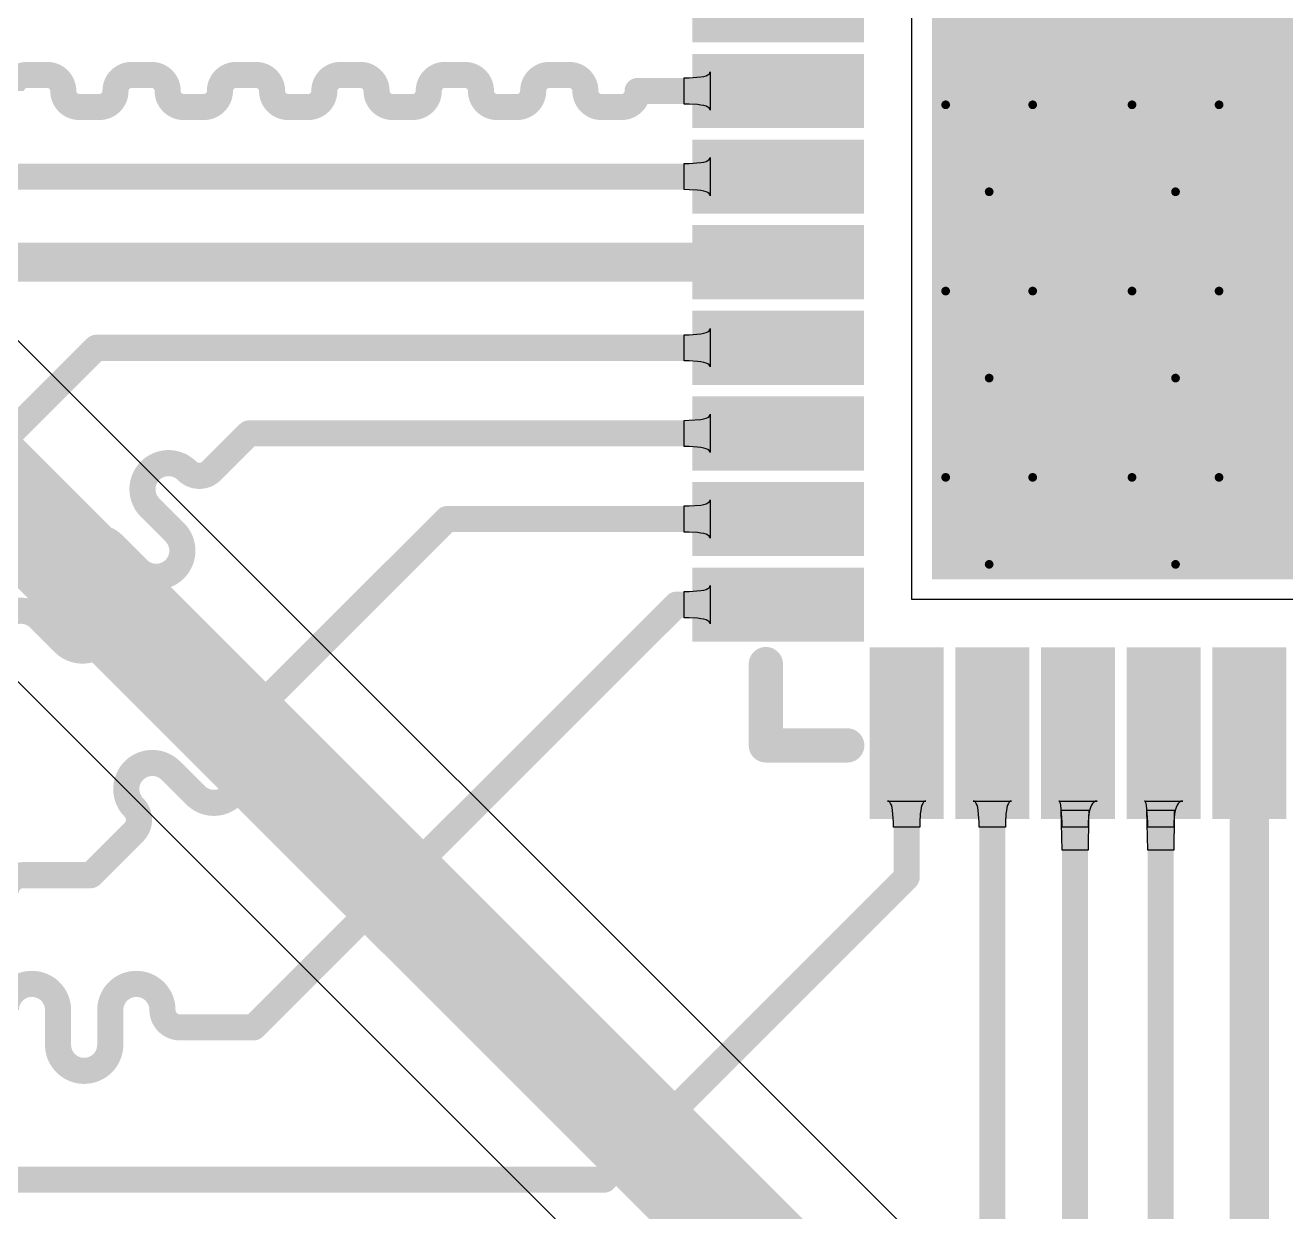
# Model space of a CAD drawing. Extents: x 75 to 173, y 40 to 188.
# Drawn here: x 113.19 to 120.55, y 137.38 to 144.31 of the extents above; entities that cross this region are included whole.
import ezdxf

# ---------------------------------------------------------------- set-up
doc = ezdxf.new("R2010")
doc.units = 0
doc.header["$MEASUREMENT"] = 0
doc.layers.get('0').update_dxf_attribs({"linetype": 'CONTINUOUS'})
for name, color, linetype in [('BottomLayer', 5, 'CONTINUOUS'), ('DRILLDRAWING', 1, 'CONTINUOUS'), ('MULTILAYER', 9, 'CONTINUOUS'), ('TopLayer', 1, 'CONTINUOUS'), ('TOPOVERLAY', 2, 'CONTINUOUS'), ('TOPPASTE', 8, 'CONTINUOUS'), ('TOPSOLDER', 216, 'CONTINUOUS'), ('ViaHoleLayer', 16, 'CONTINUOUS')]:
    doc.layers.add(name, color=color, linetype=linetype)

# ---------------------------------------------------------------- blocks, each defined once
blk = doc.blocks.new('QFN_64PIN_7')
at = {"layer": 'TOPOVERLAY', "const_width": 0.2}
for points in [[(4.572, -4.572), (4.572, -4.097002)], [(4.572, -4.572), (4.097002, -4.572)]]:
    blk.add_lwpolyline(points, dxfattribs=at)
at = {"layer": 'TOPOVERLAY', "const_width": 0.1}
for points in [[(4.522, -4.097002, 1), (4.622, -4.097002, 1)], [(4.047002, -4.572, 1), (4.147002, -4.572, 1)], [(4.522, -4.572, 1), (4.622, -4.572, 1)], [(4.522, -4.572, 1), (4.622, -4.572, 1)]]:
    blk.add_lwpolyline(points, format="xyb", close=True, dxfattribs=at)
at = {"layer": 'TOPPASTE'}
for points in [[(-3.500001, -3.500001), (3.500001, -3.500001), (-3.500001, 3.500001), (3.500001, 3.500001)], [(4.100002, -1.634998), (4.100002, -1.864995), (4.9, -1.634998), (4.9, -1.864995)], [(4.100002, -2.134997), (4.100002, -2.364994), (4.9, -2.134997), (4.9, -2.364994)], [(4.100002, -2.634996), (4.100002, -2.864993), (4.9, -2.634996), (4.9, -2.864993)], [(4.100002, -3.134995), (4.100002, -3.364992), (4.9, -3.134995), (4.9, -3.364992)], [(4.100002, -3.634994), (4.100002, -3.864991), (4.9, -3.634994), (4.9, -3.864991)], [(0.635, -4.9), (0.864997, -4.9), (0.635, -4.100002), (0.864997, -4.100002)], [(1.134999, -4.9), (1.364996, -4.9), (1.134999, -4.100002), (1.364996, -4.100002)], [(1.634998, -4.9), (1.864995, -4.9), (1.634998, -4.100002), (1.864995, -4.100002)], [(2.134997, -4.9), (2.364994, -4.9), (2.134997, -4.100002), (2.364994, -4.100002)], [(2.634996, -4.9), (2.864993, -4.9), (2.634996, -4.100002), (2.864993, -4.100002)], [(3.134995, -4.9), (3.364992, -4.9), (3.134995, -4.100002), (3.364992, -4.100002)], [(3.634994, -4.9), (3.864991, -4.9), (3.634994, -4.100002), (3.864991, -4.100002)]]:
    blk.add_solid(points, dxfattribs=at)
at = {"layer": 'TOPSOLDER'}
for points in [[(-3.601601, -3.601601), (3.601601, -3.601601), (-3.601601, 3.601601), (3.601601, 3.601601)], [(3.998402, -1.533398), (3.998402, -1.966595), (5.0016, -1.533398), (5.0016, -1.966595)], [(3.998402, -2.033397), (3.998402, -2.466594), (5.0016, -2.033397), (5.0016, -2.466594)], [(3.998402, -2.533396), (3.998402, -2.966593), (5.0016, -2.533396), (5.0016, -2.966593)], [(3.998402, -3.033395), (3.998402, -3.466592), (5.0016, -3.033395), (5.0016, -3.466592)], [(3.998402, -3.533394), (3.998402, -3.966591), (5.0016, -3.533394), (5.0016, -3.966591)], [(0.466598, -3.998402), (0.033401, -3.998402), (0.466598, -5.0016), (0.033401, -5.0016)], [(0.5334, -5.0016), (0.966597, -5.0016), (0.5334, -3.998402), (0.966597, -3.998402)], [(1.033399, -5.0016), (1.466596, -5.0016), (1.033399, -3.998402), (1.466596, -3.998402)], [(1.533398, -5.0016), (1.966595, -5.0016), (1.533398, -3.998402), (1.966595, -3.998402)], [(2.033397, -5.0016), (2.466594, -5.0016), (2.033397, -3.998402), (2.466594, -3.998402)], [(2.533396, -5.0016), (2.966593, -5.0016), (2.533396, -3.998402), (2.966593, -3.998402)], [(3.033395, -5.0016), (3.466592, -5.0016), (3.033395, -3.998402), (3.466592, -3.998402)], [(3.533394, -5.0016), (3.966591, -5.0016), (3.533394, -3.998402), (3.966591, -3.998402)]]:
    blk.add_solid(points, dxfattribs=at)

msp = doc.modelspace()

# ---------------------------------------------------------------- linework, layer by layer
at = {"layer": 'BottomLayer'}
for p, q in [((119.48788, 136.12335), (112.70923, 142.902)), ((111.71288, 141.90565), (118.69788, 134.92065))]:
    msp.add_line(p, q, dxfattribs=at)
at = {"layer": 'BottomLayer', "const_width": 0.225}
for points in [[(118.70256, 143.58916, 1), (118.92755, 143.58916, 1)], [(118.70256, 143.58916, 1), (118.92755, 143.58916, 1)], [(118.70256, 143.58916, 1), (118.92755, 143.58916, 1)], [(119.79052, 143.58916, 1), (120.01552, 143.58916, 1)], [(118.70256, 142.50119, 1), (118.92755, 142.50119, 1)], [(118.70256, 142.50119, 1), (118.92755, 142.50119, 1)], [(118.70256, 142.50119, 1), (118.92755, 142.50119, 1)], [(119.79052, 142.50119, 1), (120.01552, 142.50119, 1)], [(118.70256, 141.41323, 1), (118.92755, 141.41323, 1)], [(118.70256, 141.41323, 1), (118.92755, 141.41323, 1)], [(118.70256, 141.41323, 1), (118.92755, 141.41323, 1)], [(119.79052, 141.41323, 1), (120.01552, 141.41323, 1)]]:
    msp.add_lwpolyline(points, format="xyb", close=True, dxfattribs=at)
at = {"layer": 'BottomLayer', "const_width": 0.635}
msp.add_lwpolyline([(112.21106, 142.40382), (119.19606, 135.41882)], dxfattribs=at)
at = {"layer": 'DRILLDRAWING', "const_width": 0.0508}
for points in [[(118.56106, 143.84316), (119.06906, 143.84316)], [(118.56106, 143.84316), (118.81506, 143.33516)], [(118.56106, 143.84316), (119.06906, 143.84316)], [(118.56106, 143.84316), (118.81506, 143.33516)], [(118.56106, 143.84316), (119.06906, 143.84316)], [(118.56106, 143.84316), (118.81506, 143.33516)], [(118.81506, 143.33516), (119.06906, 143.84316)], [(118.81506, 143.33516), (119.06906, 143.84316)], [(118.81506, 143.33516), (119.06906, 143.84316)], [(119.64902, 143.84316), (120.15702, 143.84316)], [(119.64902, 143.84316), (119.90302, 143.33516)], [(119.90302, 143.33516), (120.15702, 143.84316)], [(118.56106, 142.75519), (119.06906, 142.75519)], [(118.56106, 142.75519), (118.81506, 142.24719)], [(118.56106, 142.75519), (119.06906, 142.75519)], [(118.56106, 142.75519), (118.81506, 142.24719)], [(118.56106, 142.75519), (119.06906, 142.75519)], [(118.56106, 142.75519), (118.81506, 142.24719)], [(118.81506, 142.24719), (119.06906, 142.75519)], [(118.81506, 142.24719), (119.06906, 142.75519)], [(118.81506, 142.24719), (119.06906, 142.75519)], [(119.64902, 142.75519), (120.15702, 142.75519)], [(119.64902, 142.75519), (119.90302, 142.24719)], [(119.90302, 142.24719), (120.15702, 142.75519)], [(118.56106, 141.66723), (119.06906, 141.66723)], [(118.56106, 141.66723), (118.81506, 141.15923)], [(118.56106, 141.66723), (119.06906, 141.66723)], [(118.56106, 141.66723), (118.81506, 141.15923)], [(118.56106, 141.66723), (119.06906, 141.66723)], [(118.56106, 141.66723), (118.81506, 141.15923)], [(118.81506, 141.15923), (119.06906, 141.66723)], [(118.81506, 141.15923), (119.06906, 141.66723)], [(118.81506, 141.15923), (119.06906, 141.66723)], [(119.64902, 141.66723), (120.15702, 141.66723)], [(119.64902, 141.66723), (119.90302, 141.15923)], [(119.90302, 141.15923), (120.15702, 141.66723)]]:
    msp.add_lwpolyline(points, dxfattribs=at)
at = {"layer": 'DRILLDRAWING', "const_width": 0.0254}
for points in [[(118.54836, 143.84316, 1), (118.57376, 143.84316, 1)], [(118.54836, 143.84316, 1), (118.57376, 143.84316, 1)], [(118.54836, 143.84316, 1), (118.57376, 143.84316, 1)], [(118.54836, 143.84316, 1), (118.57376, 143.84316, 1)], [(118.54836, 143.84316, 1), (118.57376, 143.84316, 1)], [(118.54836, 143.84316, 1), (118.57376, 143.84316, 1)], [(119.05636, 143.84316, 1), (119.08176, 143.84316, 1)], [(119.05636, 143.84316, 1), (119.08176, 143.84316, 1)], [(119.05636, 143.84316, 1), (119.08176, 143.84316, 1)], [(119.05636, 143.84316, 1), (119.08176, 143.84316, 1)], [(119.05636, 143.84316, 1), (119.08176, 143.84316, 1)], [(119.05636, 143.84316, 1), (119.08176, 143.84316, 1)], [(119.63632, 143.84316, 1), (119.66172, 143.84316, 1)], [(119.63632, 143.84316, 1), (119.66172, 143.84316, 1)], [(120.14432, 143.84316, 1), (120.16972, 143.84316, 1)], [(120.14432, 143.84316, 1), (120.16972, 143.84316, 1)], [(118.80236, 143.33516, 1), (118.82776, 143.33516, 1)], [(118.80236, 143.33516, 1), (118.82776, 143.33516, 1)], [(118.80236, 143.33516, 1), (118.82776, 143.33516, 1)], [(118.80236, 143.33516, 1), (118.82776, 143.33516, 1)], [(118.80236, 143.33516, 1), (118.82776, 143.33516, 1)], [(118.80236, 143.33516, 1), (118.82776, 143.33516, 1)], [(119.89032, 143.33516, 1), (119.91572, 143.33516, 1)], [(119.89032, 143.33516, 1), (119.91572, 143.33516, 1)], [(118.54836, 142.75519, 1), (118.57376, 142.75519, 1)], [(118.54836, 142.75519, 1), (118.57376, 142.75519, 1)], [(118.54836, 142.75519, 1), (118.57376, 142.75519, 1)], [(118.54836, 142.75519, 1), (118.57376, 142.75519, 1)], [(118.54836, 142.75519, 1), (118.57376, 142.75519, 1)], [(118.54836, 142.75519, 1), (118.57376, 142.75519, 1)], [(119.05636, 142.75519, 1), (119.08176, 142.75519, 1)], [(119.05636, 142.75519, 1), (119.08176, 142.75519, 1)], [(119.05636, 142.75519, 1), (119.08176, 142.75519, 1)], [(119.05636, 142.75519, 1), (119.08176, 142.75519, 1)], [(119.05636, 142.75519, 1), (119.08176, 142.75519, 1)], [(119.05636, 142.75519, 1), (119.08176, 142.75519, 1)], [(119.63632, 142.75519, 1), (119.66172, 142.75519, 1)], [(119.63632, 142.75519, 1), (119.66172, 142.75519, 1)], [(120.14432, 142.75519, 1), (120.16972, 142.75519, 1)], [(120.14432, 142.75519, 1), (120.16972, 142.75519, 1)], [(118.80236, 142.24719, 1), (118.82776, 142.24719, 1)], [(118.80236, 142.24719, 1), (118.82776, 142.24719, 1)], [(118.80236, 142.24719, 1), (118.82776, 142.24719, 1)], [(118.80236, 142.24719, 1), (118.82776, 142.24719, 1)], [(118.80236, 142.24719, 1), (118.82776, 142.24719, 1)], [(118.80236, 142.24719, 1), (118.82776, 142.24719, 1)], [(119.89032, 142.24719, 1), (119.91572, 142.24719, 1)], [(119.89032, 142.24719, 1), (119.91572, 142.24719, 1)], [(118.54836, 141.66723, 1), (118.57376, 141.66723, 1)], [(118.54836, 141.66723, 1), (118.57376, 141.66723, 1)], [(118.54836, 141.66723, 1), (118.57376, 141.66723, 1)], [(118.54836, 141.66723, 1), (118.57376, 141.66723, 1)], [(118.54836, 141.66723, 1), (118.57376, 141.66723, 1)], [(118.54836, 141.66723, 1), (118.57376, 141.66723, 1)], [(119.05636, 141.66723, 1), (119.08176, 141.66723, 1)], [(119.05636, 141.66723, 1), (119.08176, 141.66723, 1)], [(119.05636, 141.66723, 1), (119.08176, 141.66723, 1)], [(119.05636, 141.66723, 1), (119.08176, 141.66723, 1)], [(119.05636, 141.66723, 1), (119.08176, 141.66723, 1)], [(119.05636, 141.66723, 1), (119.08176, 141.66723, 1)], [(119.63632, 141.66723, 1), (119.66172, 141.66723, 1)], [(119.63632, 141.66723, 1), (119.66172, 141.66723, 1)], [(120.14432, 141.66723, 1), (120.16972, 141.66723, 1)], [(120.14432, 141.66723, 1), (120.16972, 141.66723, 1)], [(118.80236, 141.15923, 1), (118.82776, 141.15923, 1)], [(118.80236, 141.15923, 1), (118.82776, 141.15923, 1)], [(118.80236, 141.15923, 1), (118.82776, 141.15923, 1)], [(118.80236, 141.15923, 1), (118.82776, 141.15923, 1)], [(118.80236, 141.15923, 1), (118.82776, 141.15923, 1)], [(118.80236, 141.15923, 1), (118.82776, 141.15923, 1)], [(119.89032, 141.15923, 1), (119.91572, 141.15923, 1)], [(119.89032, 141.15923, 1), (119.91572, 141.15923, 1)]]:
    msp.add_lwpolyline(points, format="xyb", close=True, dxfattribs=at)
at = {"layer": 'MULTILAYER', "const_width": 0.225}
for points in [[(118.70256, 143.58916, 1), (118.92755, 143.58916, 1)], [(118.70256, 143.58916, 1), (118.92755, 143.58916, 1)], [(118.70256, 143.58916, 1), (118.92755, 143.58916, 1)], [(119.79052, 143.58916, 1), (120.01552, 143.58916, 1)], [(118.70256, 142.50119, 1), (118.92755, 142.50119, 1)], [(118.70256, 142.50119, 1), (118.92755, 142.50119, 1)], [(118.70256, 142.50119, 1), (118.92755, 142.50119, 1)], [(119.79052, 142.50119, 1), (120.01552, 142.50119, 1)], [(118.70256, 141.41323, 1), (118.92755, 141.41323, 1)], [(118.70256, 141.41323, 1), (118.92755, 141.41323, 1)], [(118.70256, 141.41323, 1), (118.92755, 141.41323, 1)], [(119.79052, 141.41323, 1), (120.01552, 141.41323, 1)]]:
    msp.add_lwpolyline(points, format="xyb", close=True, dxfattribs=at)
at = {"layer": 'TopLayer'}
for p, q in [((118.36446, 143.92782), (118.36446, 144.42782)), ((117.14841, 144.00896), (117.16212, 144.01289)), ((117.16212, 144.01289), (117.17279, 144.01754)), ((117.17279, 144.01754), (117.18041, 144.0229)), ((117.18041, 144.0229), (117.18498, 144.02898)), ((117.18498, 144.02898), (117.18651, 144.03577)), ((117.18651, 144.03577), (117.18651, 143.81187)), ((117.03411, 144.00002), (117.06306, 144.00038)), ((117.03411, 143.84762), (117.03411, 144.00002)), ((117.06306, 144.00038), (117.13164, 144.00574)), ((117.13164, 144.00574), (117.14841, 144.00896)), ((118.36446, 143.42782), (118.36446, 143.92782)), ((117.06306, 143.84726), (117.03411, 143.84762)), ((117.11183, 143.8444), (117.06306, 143.84726)), ((117.13164, 143.8419), (117.11183, 143.8444)), ((117.14841, 143.83868), (117.13164, 143.8419)), ((117.16212, 143.83475), (117.14841, 143.83868)), ((117.17279, 143.8301), (117.16212, 143.83475)), ((117.18041, 143.82474), (117.17279, 143.8301)), ((117.18498, 143.81866), (117.18041, 143.82474)), ((117.18651, 143.81187), (117.18498, 143.81866)), ((117.03411, 143.50003), (117.06306, 143.50038)), ((117.03411, 143.34763), (117.03411, 143.50003)), ((117.06306, 143.50038), (117.13164, 143.50575)), ((117.13164, 143.50575), (117.14841, 143.50896)), ((117.14841, 143.50896), (117.16212, 143.5129)), ((117.16212, 143.5129), (117.17279, 143.51754)), ((117.17279, 143.51754), (117.18041, 143.5229)), ((117.18041, 143.5229), (117.18498, 143.52898)), ((117.18498, 143.52898), (117.18651, 143.53577)), ((117.18651, 143.53577), (117.18651, 143.31187)), ((118.36446, 142.92783), (118.36446, 143.42782)), ((117.06306, 143.34727), (117.03411, 143.34763)), ((117.11183, 143.34441), (117.06306, 143.34727)), ((117.13164, 143.34191), (117.11183, 143.34441)), ((117.14841, 143.33869), (117.13164, 143.34191)), ((117.16212, 143.33476), (117.14841, 143.33869)), ((117.17279, 143.33011), (117.16212, 143.33476)), ((117.18041, 143.32474), (117.17279, 143.33011)), ((117.18498, 143.31867), (117.18041, 143.32474)), ((117.18651, 143.31187), (117.18498, 143.31867)), ((118.36446, 142.42783), (118.36446, 142.92783)), ((117.03411, 142.50003), (117.06306, 142.50039)), ((117.03411, 142.34763), (117.03411, 142.50003)), ((117.06306, 142.50039), (117.13164, 142.50575)), ((117.13164, 142.50575), (117.14841, 142.50897)), ((117.14841, 142.50897), (117.16212, 142.5129)), ((117.16212, 142.5129), (117.17279, 142.51754)), ((117.17279, 142.51754), (117.18041, 142.52291)), ((117.18041, 142.52291), (117.18498, 142.52898)), ((117.18498, 142.52898), (117.18651, 142.53578)), ((117.18651, 142.53578), (117.18651, 142.31188)), ((118.36446, 141.92783), (118.36446, 142.42783)), ((117.06306, 142.34727), (117.03411, 142.34763)), ((117.11183, 142.34441), (117.06306, 142.34727)), ((117.13164, 142.34191), (117.11183, 142.34441)), ((117.14841, 142.33869), (117.13164, 142.34191)), ((117.16212, 142.33476), (117.14841, 142.33869)), ((117.17279, 142.33011), (117.16212, 142.33476)), ((117.18041, 142.32475), (117.17279, 142.33011)), ((117.18498, 142.31867), (117.18041, 142.32475)), ((117.18651, 142.31188), (117.18498, 142.31867)), ((117.18041, 142.02291), (117.18498, 142.02899)), ((117.18498, 142.02899), (117.18651, 142.03578)), ((117.18651, 142.03578), (117.18651, 141.81188)), ((117.03411, 142.00003), (117.06306, 142.00039)), ((117.03411, 141.84763), (117.03411, 142.00003)), ((117.06306, 142.00039), (117.13164, 142.00575)), ((117.13164, 142.00575), (117.14841, 142.00897)), ((117.14841, 142.00897), (117.16212, 142.0129)), ((117.16212, 142.0129), (117.17279, 142.01755)), ((117.17279, 142.01755), (117.18041, 142.02291)), ((118.36446, 141.42783), (118.36446, 141.92783)), ((117.06306, 141.84727), (117.03411, 141.84763)), ((117.11183, 141.84441), (117.06306, 141.84727)), ((117.13164, 141.84191), (117.11183, 141.84441)), ((117.14841, 141.83869), (117.13164, 141.84191)), ((117.16212, 141.83476), (117.14841, 141.83869)), ((117.17279, 141.83011), (117.16212, 141.83476)), ((117.18041, 141.82475), (117.17279, 141.83011)), ((117.18498, 141.81867), (117.18041, 141.82475)), ((117.18651, 141.81188), (117.18498, 141.81867)), ((117.14841, 141.50897), (117.16212, 141.5129)), ((117.16212, 141.5129), (117.17279, 141.51755)), ((117.17279, 141.51755), (117.18041, 141.52291)), ((117.18041, 141.52291), (117.18498, 141.52899)), ((117.18498, 141.52899), (117.18651, 141.53578)), ((117.18651, 141.53578), (117.18651, 141.31188)), ((117.03411, 141.50003), (117.06306, 141.50039)), ((117.03411, 141.34763), (117.03411, 141.50003)), ((117.06306, 141.50039), (117.13164, 141.50575)), ((117.13164, 141.50575), (117.14841, 141.50897)), ((118.36446, 140.95482), (118.36446, 141.42783)), ((117.06306, 141.34727), (117.03411, 141.34763)), ((117.11183, 141.34441), (117.06306, 141.34727)), ((117.13164, 141.34191), (117.11183, 141.34441)), ((117.14841, 141.33869), (117.13164, 141.34191)), ((117.16212, 141.33476), (117.14841, 141.33869)), ((117.17279, 141.33011), (117.16212, 141.33476)), ((117.18041, 141.32475), (117.17279, 141.33011)), ((117.18498, 141.31867), (117.18041, 141.32475)), ((117.18651, 141.31188), (117.18498, 141.31867)), ((117.03411, 141.00003), (117.06306, 141.00039)), ((117.03411, 140.84763), (117.03411, 141.00003)), ((117.06306, 141.00039), (117.13164, 141.00575)), ((117.13164, 141.00575), (117.14841, 141.00897)), ((117.14841, 141.00897), (117.16212, 141.0129)), ((117.16212, 141.0129), (117.17279, 141.01755)), ((117.17279, 141.01755), (117.18041, 141.02291)), ((117.18041, 141.02291), (117.18498, 141.02899)), ((117.18498, 141.02899), (117.18651, 141.03578)), ((117.18651, 141.03578), (117.18651, 140.81188)), ((125.80246, 140.95482), (118.36446, 140.95482)), ((117.06306, 140.84727), (117.03411, 140.84763)), ((117.11183, 140.84441), (117.06306, 140.84727)), ((117.13164, 140.84191), (117.11183, 140.84441)), ((117.14841, 140.83869), (117.13164, 140.84191)), ((117.16212, 140.83476), (117.14841, 140.83869)), ((117.17279, 140.83011), (117.16212, 140.83476)), ((117.18041, 140.82475), (117.17279, 140.83011)), ((117.18498, 140.81867), (117.18041, 140.82475)), ((117.18651, 140.81188), (117.18498, 140.81867)), ((118.22831, 139.77535), (118.22152, 139.77687)), ((118.22152, 139.77687), (118.44542, 139.77687)), ((118.23439, 139.77077), (118.22831, 139.77535)), ((118.23975, 139.76315), (118.23439, 139.77077)), ((118.2444, 139.75249), (118.23975, 139.76315)), ((118.24833, 139.73877), (118.2444, 139.75249)), ((118.42254, 139.75249), (118.4186, 139.73877)), ((118.42719, 139.76315), (118.42254, 139.75249)), ((118.43255, 139.77077), (118.42719, 139.76315)), ((118.43863, 139.77535), (118.43255, 139.77077)), ((118.44542, 139.77687), (118.43863, 139.77535)), ((118.72831, 139.77535), (118.72152, 139.77687)), ((118.72152, 139.77687), (118.94542, 139.77687)), ((118.73439, 139.77077), (118.72831, 139.77535)), ((118.73975, 139.76315), (118.73439, 139.77077)), ((118.7444, 139.75249), (118.73975, 139.76315)), ((118.74833, 139.73877), (118.7444, 139.75249)), ((118.92254, 139.75249), (118.9186, 139.73877)), ((118.92718, 139.76315), (118.92254, 139.75249)), ((118.93255, 139.77077), (118.92718, 139.76315)), ((118.93862, 139.77535), (118.93255, 139.77077)), ((118.94542, 139.77687), (118.93862, 139.77535)), ((119.22513, 139.77535), (119.22151, 139.77687)), ((119.22151, 139.77687), (119.44542, 139.77687)), ((119.22837, 139.77077), (119.22513, 139.77535)), ((119.23123, 139.76315), (119.22837, 139.77077)), ((119.23371, 139.75249), (119.23123, 139.76315)), ((119.24038, 139.65343), (119.23371, 139.75249)), ((119.41185, 139.75249), (119.40608, 139.73877)), ((119.41867, 139.76315), (119.41185, 139.75249)), ((119.42653, 139.77077), (119.41867, 139.76315)), ((119.43545, 139.77535), (119.42653, 139.77077)), ((119.44542, 139.77687), (119.43545, 139.77535)), ((119.72513, 139.77535), (119.72151, 139.77687)), ((119.72151, 139.77687), (119.94541, 139.77687)), ((119.72837, 139.77077), (119.72513, 139.77535)), ((119.73123, 139.76315), (119.72837, 139.77077)), ((119.73371, 139.75249), (119.73123, 139.76315)), ((119.74038, 139.65343), (119.73371, 139.75249)), ((119.91185, 139.75249), (119.90608, 139.73877)), ((119.91867, 139.76315), (119.91185, 139.75249)), ((119.92653, 139.77077), (119.91867, 139.76315)), ((119.93545, 139.77535), (119.92653, 139.77077)), ((119.94541, 139.77687), (119.93545, 139.77535)), ((118.25155, 139.72201), (118.24833, 139.73877)), ((118.25691, 139.65343), (118.25155, 139.72201)), ((118.41288, 139.70219), (118.41002, 139.65343)), ((118.41539, 139.72201), (118.41288, 139.70219)), ((118.4186, 139.73877), (118.41539, 139.72201)), ((118.75155, 139.72201), (118.74833, 139.73877)), ((118.75691, 139.65343), (118.75155, 139.72201)), ((118.91288, 139.70219), (118.91002, 139.65343)), ((118.91539, 139.72201), (118.91288, 139.70219)), ((118.9186, 139.73877), (118.91539, 139.72201)), ((119.24057, 139.48997), (119.23589, 139.72299)), ((119.23589, 139.72299), (119.39764, 139.72299)), ((119.39465, 139.68346), (119.39297, 139.48997)), ((119.39506, 139.67933), (119.39349, 139.65343)), ((119.39596, 139.71218), (119.39465, 139.68346)), ((119.39769, 139.70219), (119.39506, 139.67933)), ((119.39675, 139.71982), (119.39596, 139.71218)), ((119.39764, 139.72299), (119.39675, 139.71982)), ((119.40136, 139.72201), (119.39769, 139.70219)), ((119.40608, 139.73877), (119.40136, 139.72201)), ((119.74057, 139.48997), (119.73589, 139.72299)), ((119.73589, 139.72299), (119.89764, 139.72299)), ((119.89465, 139.68346), (119.89297, 139.48997)), ((119.89506, 139.67933), (119.89349, 139.65343)), ((119.89596, 139.71217), (119.89465, 139.68346)), ((119.89769, 139.70219), (119.89506, 139.67933)), ((119.89675, 139.71982), (119.89596, 139.71217)), ((119.89764, 139.72299), (119.89675, 139.71982)), ((119.90136, 139.72201), (119.89769, 139.70219)), ((119.90608, 139.73877), (119.90136, 139.72201)), ((118.25727, 139.62447), (118.25691, 139.65343)), ((118.40967, 139.62447), (118.25727, 139.62447)), ((118.41002, 139.65343), (118.40967, 139.62447)), ((118.75727, 139.62447), (118.75691, 139.65343)), ((118.90967, 139.62447), (118.75727, 139.62447)), ((118.91002, 139.65343), (118.90967, 139.62447)), ((119.24057, 139.62447), (119.24038, 139.65343)), ((119.39297, 139.62447), (119.24057, 139.62447)), ((119.39349, 139.65343), (119.39297, 139.62447)), ((119.74057, 139.62447), (119.74038, 139.65343)), ((119.89297, 139.62447), (119.74057, 139.62447)), ((119.89349, 139.65343), (119.89297, 139.62447)), ((119.39297, 139.48997), (119.24057, 139.48997)), ((119.89297, 139.48997), (119.74057, 139.48997))]:
    msp.add_line(p, q, dxfattribs=at)
at = {"layer": 'TopLayer', "const_width": 0.1524}
for points in [[(113.10517, 143.92382, -0.4142136), (113.19882, 144.01747)], [(113.31632, 144.01747, -0.4142136), (113.40997, 143.92382)], [(113.71477, 143.92382, -0.4142136), (113.80842, 144.01747)], [(113.92592, 144.01747, -0.4142136), (114.01957, 143.92382)], [(114.32437, 143.92382, -0.4142136), (114.41802, 144.01747)], [(114.53552, 144.01747, -0.4142136), (114.62917, 143.92382)], [(114.93397, 143.92382, -0.4142136), (115.02762, 144.01747)], [(115.14512, 144.01747, -0.4142136), (115.23877, 143.92382)], [(115.54357, 143.92382, -0.4142136), (115.63722, 144.01747)], [(115.75472, 144.01747, -0.4142136), (115.84837, 143.92382)], [(116.15317, 143.92382, -0.4142136), (116.24682, 144.01747)], [(116.36432, 144.01747, -0.4142136), (116.45797, 143.92382)], [(113.5036, 143.8302, -0.4142136), (113.40997, 143.92382)], [(113.71477, 143.92382, -0.4142136), (113.62115, 143.8302)], [(114.1132, 143.8302, -0.4142136), (114.01957, 143.92382)], [(114.32437, 143.92382, -0.4142136), (114.23075, 143.8302)], [(114.7228, 143.8302, -0.4142136), (114.62917, 143.92382)], [(114.93397, 143.92382, -0.4142136), (114.84035, 143.8302)], [(115.3324, 143.8302, -0.4142136), (115.23877, 143.92382)], [(115.54357, 143.92382, -0.4142136), (115.44995, 143.8302)], [(115.942, 143.8302, -0.4142136), (115.84837, 143.92382)], [(116.15317, 143.92382, -0.4142136), (116.05955, 143.8302)], [(116.5516, 143.8302, -0.4142136), (116.45797, 143.92382)], [(116.76277, 143.92382, -0.4142136), (116.66915, 143.8302)], [(113.91705, 141.70581, -0.4142136), (114.13257, 141.70581)], [(113.91705, 141.49029, -0.4142136), (113.91705, 141.70581)], [(114.27626, 141.70582, -0.4142187), (114.13257, 141.70582)], [(113.486, 141.27476, -0.4142136), (113.70152, 141.27476)], [(114.06073, 141.3466, -0.4142136), (114.06073, 141.13108)], [(113.486, 141.05924, -0.4142136), (113.486, 141.27476)], [(114.06073, 141.13108, -0.4142136), (113.84521, 141.13108)], [(113.05494, 140.84371, -0.4142136), (113.27047, 140.84371)], [(113.62968, 140.91555, -0.4142136), (113.62968, 140.70003)], [(113.62968, 140.70003, -0.4142136), (113.41415, 140.70003)], [(114.25339, 140.38576, -0.4142136), (114.46891, 140.38576)], [(114.25339, 140.17024, -0.4142136), (114.25339, 140.38576)], [(114.6126, 140.38577, -0.4142084), (114.46891, 140.38577)], [(113.82234, 139.95471, -0.4142136), (114.03786, 139.95471)], [(114.39707, 140.02655, -0.4142136), (114.39707, 139.81103)], [(113.82234, 139.73919, -0.4142136), (113.82234, 139.95471)], [(114.39707, 139.81103, -0.4142136), (114.18155, 139.81103)], [(113.82234, 139.73918, -0.4142136), (113.82234, 139.5955)], [(113.07466, 139.24245, -0.4142136), (113.17626, 139.34405)], [(113.07466, 138.55665, -0.4142136), (113.22706, 138.70905)], [(113.22706, 138.70905, -0.4142136), (113.37946, 138.55665)], [(113.68426, 138.55665, -0.4142136), (113.83666, 138.70905)], [(113.83666, 138.70905, -0.4142136), (113.98906, 138.55665)], [(114.09066, 138.45505, -0.4142136), (113.98906, 138.55665)], [(113.53186, 138.20105, -0.4142136), (113.37946, 138.35345)], [(113.68426, 138.35345, -0.4142135), (113.53186, 138.20105)]]:
    msp.add_lwpolyline(points, format="xyb", dxfattribs=at)
at = {"layer": 'TopLayer'}
for points, const_width in [([(113.19882, 144.01747), (113.31632, 144.01747)], 0.1524), ([(113.80842, 144.01747), (113.92592, 144.01747)], 0.1524), ([(114.41802, 144.01747), (114.53552, 144.01747)], 0.1524), ([(115.02762, 144.01747), (115.14512, 144.01747)], 0.1524), ([(115.63722, 144.01747), (115.75472, 144.01747)], 0.1524), ([(116.24682, 144.01747), (116.36432, 144.01747)], 0.1524), ([(116.76277, 143.92382), (116.91006, 143.92382)], 0.1524), ([(116.91006, 143.92382), (117.58346, 143.92382)], 0.1524), ([(113.5036, 143.8302), (113.62115, 143.8302)], 0.1524), ([(114.1132, 143.8302), (114.23075, 143.8302)], 0.1524), ([(114.7228, 143.8302), (114.84035, 143.8302)], 0.1524), ([(115.3324, 143.8302), (115.44995, 143.8302)], 0.1524), ([(115.942, 143.8302), (116.05955, 143.8302)], 0.1524), ([(116.5516, 143.8302), (116.66915, 143.8302)], 0.1524), ([(108.86226, 143.42383), (117.58346, 143.42383)], 0.1524), ([(112.73106, 142.92383), (117.58346, 142.92383)], 0.2286), ([(112.10266, 140.92383), (113.60266, 142.42383)], 0.1524), ([(113.60266, 142.42383), (117.58346, 142.42383)], 0.1524), ([(114.44356, 141.87312), (114.49427, 141.92383)], 0.1524), ([(114.49427, 141.92383), (117.58346, 141.92383)], 0.1524), ([(114.27626, 141.70582), (114.41994, 141.8495)], 0.1524), ([(114.41994, 141.8495), (114.44356, 141.87312)], 0.1524), ([(113.91705, 141.49029), (113.98889, 141.41845)], 0.1524), ([(113.98889, 141.41845), (114.06073, 141.3466)], 0.1524), ([(114.75106, 140.52422), (115.65066, 141.42383)], 0.1524), ([(115.65066, 141.42383), (117.58346, 141.42383)], 0.1524), ([(113.70152, 141.27476), (113.77336, 141.20292)], 0.1524), ([(113.77336, 141.20292), (113.84521, 141.13108)], 0.1524), ([(113.486, 141.05924), (113.55784, 140.9874)], 0.1524), ([(113.55784, 140.9874), (113.62968, 140.91555)], 0.1524), ([(114.5214, 138.45505), (116.99018, 140.92383)], 0.1524), ([(116.99018, 140.92383), (117.58346, 140.92383)], 0.1524), ([(113.27047, 140.84371), (113.34231, 140.77187)], 0.1524), ([(113.34231, 140.77187), (113.41415, 140.70003)], 0.1524), ([(114.6126, 140.38577), (114.75106, 140.52422)], 0.1524), ([(119.33276, 140.17312), (119.33346, 140.17382)], 0.2286), ([(119.33276, 139.81976), (119.33276, 140.17312)], 0.2286), ([(119.83277, 140.17312), (119.83347, 140.17382)], 0.2286), ([(119.83277, 139.81976), (119.83277, 140.17312)], 0.2286), ([(120.33347, 135.54023), (120.33347, 140.17382)], 0.2286), ([(114.25339, 140.17024), (114.32523, 140.0984)], 0.1524), ([(118.33347, 139.33143), (118.33347, 140.17382)], 0.1524), ([(118.83347, 137.18983), (118.83347, 140.17382)], 0.1524), ([(114.32523, 140.0984), (114.39707, 140.02655)], 0.1524), ([(114.03786, 139.95471), (114.1097, 139.88287)], 0.1524), ([(114.1097, 139.88287), (114.18154, 139.81103)], 0.1524), ([(119.31677, 139.80377), (119.33276, 139.81976)], 0.2286), ([(119.81677, 139.80376), (119.83277, 139.81976)], 0.2286), ([(119.31677, 136.75873), (119.31677, 139.80377)], 0.1524), ([(119.81677, 136.39513), (119.81677, 139.80376)], 0.1524), ([(113.67865, 139.45182), (113.82234, 139.5955)], 0.1524), ([(113.57089, 139.34405), (113.67865, 139.45182)], 0.1524), ([(113.17626, 139.34405), (113.37946, 139.34405)], 0.1524), ([(113.37946, 139.34405), (113.57089, 139.34405)], 0.1524), ([(116.56809, 137.56605), (118.33347, 139.33143)], 0.1524), ([(113.37946, 138.45505), (113.37946, 138.55665)], 0.1524), ([(113.68426, 138.45505), (113.68426, 138.55665)], 0.1524), ([(113.37946, 138.35345), (113.37946, 138.45505)], 0.1524), ([(113.68426, 138.35345), (113.68426, 138.45505)], 0.1524), ([(114.09066, 138.45505), (114.11606, 138.45505)], 0.1524), ([(114.11606, 138.45505), (114.5214, 138.45505)], 0.1524), ([(112.87146, 137.56605), (116.56809, 137.56605)], 0.1524)]:
    msp.add_lwpolyline(points, dxfattribs=dict(at, const_width=const_width))
for points, const_width in [([(113.16072, 144.01747, 1), (113.23692, 144.01747, 1)], 0.0762), ([(113.16072, 144.01747, 1), (113.23692, 144.01747, 1)], 0.0762), ([(113.27822, 144.01747, 1), (113.35442, 144.01747, 1)], 0.0762), ([(113.27822, 144.01747, 1), (113.35442, 144.01747, 1)], 0.0762), ([(113.77032, 144.01747, 1), (113.84652, 144.01747, 1)], 0.0762), ([(113.77032, 144.01747, 1), (113.84652, 144.01747, 1)], 0.0762), ([(113.88782, 144.01747, 1), (113.96402, 144.01747, 1)], 0.0762), ([(113.88782, 144.01747, 1), (113.96402, 144.01747, 1)], 0.0762), ([(114.37992, 144.01747, 1), (114.45612, 144.01747, 1)], 0.0762), ([(114.37992, 144.01747, 1), (114.45612, 144.01747, 1)], 0.0762), ([(114.49742, 144.01747, 1), (114.57362, 144.01747, 1)], 0.0762), ([(114.49742, 144.01747, 1), (114.57362, 144.01747, 1)], 0.0762), ([(114.98952, 144.01747, 1), (115.06572, 144.01747, 1)], 0.0762), ([(114.98952, 144.01747, 1), (115.06572, 144.01747, 1)], 0.0762), ([(115.10702, 144.01747, 1), (115.18322, 144.01747, 1)], 0.0762), ([(115.10702, 144.01747, 1), (115.18322, 144.01747, 1)], 0.0762), ([(115.59912, 144.01747, 1), (115.67532, 144.01747, 1)], 0.0762), ([(115.59912, 144.01747, 1), (115.67532, 144.01747, 1)], 0.0762), ([(115.71662, 144.01747, 1), (115.79282, 144.01747, 1)], 0.0762), ([(115.71662, 144.01747, 1), (115.79282, 144.01747, 1)], 0.0762), ([(116.20872, 144.01747, 1), (116.28492, 144.01747, 1)], 0.0762), ([(116.20872, 144.01747, 1), (116.28492, 144.01747, 1)], 0.0762), ([(116.32622, 144.01747, 1), (116.40242, 144.01747, 1)], 0.0762), ([(116.32622, 144.01747, 1), (116.40242, 144.01747, 1)], 0.0762), ([(113.37187, 143.92382, 1), (113.44807, 143.92382, 1)], 0.0762), ([(113.37187, 143.92382, 1), (113.44807, 143.92382, 1)], 0.0762), ([(113.67667, 143.92382, 1), (113.75287, 143.92382, 1)], 0.0762), ([(113.67667, 143.92382, 1), (113.75287, 143.92382, 1)], 0.0762), ([(113.98147, 143.92382, 1), (114.05767, 143.92382, 1)], 0.0762), ([(113.98147, 143.92382, 1), (114.05767, 143.92382, 1)], 0.0762), ([(114.28627, 143.92382, 1), (114.36247, 143.92382, 1)], 0.0762), ([(114.28627, 143.92382, 1), (114.36247, 143.92382, 1)], 0.0762), ([(114.59107, 143.92382, 1), (114.66727, 143.92382, 1)], 0.0762), ([(114.59107, 143.92382, 1), (114.66727, 143.92382, 1)], 0.0762), ([(114.89587, 143.92382, 1), (114.97207, 143.92382, 1)], 0.0762), ([(114.89587, 143.92382, 1), (114.97207, 143.92382, 1)], 0.0762), ([(115.20067, 143.92382, 1), (115.27687, 143.92382, 1)], 0.0762), ([(115.20067, 143.92382, 1), (115.27687, 143.92382, 1)], 0.0762), ([(115.50547, 143.92382, 1), (115.58167, 143.92382, 1)], 0.0762), ([(115.50547, 143.92382, 1), (115.58167, 143.92382, 1)], 0.0762), ([(115.81027, 143.92382, 1), (115.88647, 143.92382, 1)], 0.0762), ([(115.81027, 143.92382, 1), (115.88647, 143.92382, 1)], 0.0762), ([(116.11507, 143.92382, 1), (116.19127, 143.92382, 1)], 0.0762), ([(116.11507, 143.92382, 1), (116.19127, 143.92382, 1)], 0.0762), ([(116.41987, 143.92382, 1), (116.49607, 143.92382, 1)], 0.0762), ([(116.41987, 143.92382, 1), (116.49607, 143.92382, 1)], 0.0762), ([(116.72467, 143.92382, 1), (116.80087, 143.92382, 1)], 0.0762), ([(116.72467, 143.92382, 1), (116.80087, 143.92382, 1)], 0.0762), ([(116.87196, 143.92382, 1), (116.94816, 143.92382, 1)], 0.0762), ([(116.87196, 143.92382, 1), (116.94816, 143.92382, 1)], 0.0762), ([(117.54536, 143.92382, 1), (117.62156, 143.92382, 1)], 0.0762), ([(113.4655, 143.8302, 1), (113.5417, 143.8302, 1)], 0.0762), ([(113.4655, 143.8302, 1), (113.5417, 143.8302, 1)], 0.0762), ([(113.58305, 143.8302, 1), (113.65925, 143.8302, 1)], 0.0762), ([(113.58305, 143.8302, 1), (113.65925, 143.8302, 1)], 0.0762), ([(114.0751, 143.8302, 1), (114.1513, 143.8302, 1)], 0.0762), ([(114.0751, 143.8302, 1), (114.1513, 143.8302, 1)], 0.0762), ([(114.19265, 143.8302, 1), (114.26885, 143.8302, 1)], 0.0762), ([(114.19265, 143.8302, 1), (114.26885, 143.8302, 1)], 0.0762), ([(114.6847, 143.8302, 1), (114.7609, 143.8302, 1)], 0.0762), ([(114.6847, 143.8302, 1), (114.7609, 143.8302, 1)], 0.0762), ([(114.80225, 143.8302, 1), (114.87845, 143.8302, 1)], 0.0762), ([(114.80225, 143.8302, 1), (114.87845, 143.8302, 1)], 0.0762), ([(115.2943, 143.8302, 1), (115.3705, 143.8302, 1)], 0.0762), ([(115.2943, 143.8302, 1), (115.3705, 143.8302, 1)], 0.0762), ([(115.41185, 143.8302, 1), (115.48805, 143.8302, 1)], 0.0762), ([(115.41185, 143.8302, 1), (115.48805, 143.8302, 1)], 0.0762), ([(115.9039, 143.8302, 1), (115.9801, 143.8302, 1)], 0.0762), ([(115.9039, 143.8302, 1), (115.9801, 143.8302, 1)], 0.0762), ([(116.02145, 143.8302, 1), (116.09765, 143.8302, 1)], 0.0762), ([(116.02145, 143.8302, 1), (116.09765, 143.8302, 1)], 0.0762), ([(116.5135, 143.8302, 1), (116.5897, 143.8302, 1)], 0.0762), ([(116.5135, 143.8302, 1), (116.5897, 143.8302, 1)], 0.0762), ([(116.63105, 143.8302, 1), (116.70725, 143.8302, 1)], 0.0762), ([(116.63105, 143.8302, 1), (116.70725, 143.8302, 1)], 0.0762), ([(118.70256, 143.58916, 1), (118.92755, 143.58916, 1)], 0.225), ([(118.70256, 143.58916, 1), (118.92755, 143.58916, 1)], 0.225), ([(118.70256, 143.58916, 1), (118.92755, 143.58916, 1)], 0.225), ([(119.79052, 143.58916, 1), (120.01552, 143.58916, 1)], 0.225), ([(117.54536, 143.42383, 1), (117.62156, 143.42383, 1)], 0.0762), ([(117.52631, 142.92383, 1), (117.64061, 142.92383, 1)], 0.1143), ([(118.70256, 142.50119, 1), (118.92755, 142.50119, 1)], 0.225), ([(118.70256, 142.50119, 1), (118.92755, 142.50119, 1)], 0.225), ([(118.70256, 142.50119, 1), (118.92755, 142.50119, 1)], 0.225), ([(119.79052, 142.50119, 1), (120.01552, 142.50119, 1)], 0.225), ([(113.56456, 142.42383, 1), (113.64076, 142.42383, 1)], 0.0762), ([(113.56456, 142.42383, 1), (113.64076, 142.42383, 1)], 0.0762), ([(117.54536, 142.42383, 1), (117.62156, 142.42383, 1)], 0.0762), ([(114.45617, 141.92383, 1), (114.53237, 141.92383, 1)], 0.0762), ([(114.45617, 141.92383, 1), (114.53237, 141.92383, 1)], 0.0762), ([(117.54536, 141.92383, 1), (117.62156, 141.92383, 1)], 0.0762), ([(114.38184, 141.8495, 1), (114.45804, 141.8495, 1)], 0.0762), ([(114.38184, 141.8495, 1), (114.45804, 141.8495, 1)], 0.0762), ([(114.40546, 141.87312, 1), (114.48166, 141.87312, 1)], 0.0762), ([(114.40546, 141.87312, 1), (114.48166, 141.87312, 1)], 0.0762), ([(113.87895, 141.70581, 1), (113.95515, 141.70581, 1)], 0.0762), ([(113.87895, 141.70581, 1), (113.95515, 141.70581, 1)], 0.0762), ([(114.09447, 141.70582, 1), (114.17067, 141.70582, 1)], 0.0762), ([(114.09447, 141.70581, 1), (114.17067, 141.70581, 1)], 0.0762), ([(114.23816, 141.70582, 1), (114.31436, 141.70582, 1)], 0.0762), ([(114.23816, 141.70582, 1), (114.31436, 141.70582, 1)], 0.0762), ([(118.70256, 141.41323, 1), (118.92755, 141.41323, 1)], 0.225), ([(118.70256, 141.41323, 1), (118.92755, 141.41323, 1)], 0.225), ([(118.70256, 141.41323, 1), (118.92755, 141.41323, 1)], 0.225), ([(119.79052, 141.41323, 1), (120.01552, 141.41323, 1)], 0.225), ([(113.87895, 141.49029, 1), (113.95515, 141.49029, 1)], 0.0762), ([(113.87895, 141.49029, 1), (113.95515, 141.49029, 1)], 0.0762), ([(113.95079, 141.41845, 1), (114.02699, 141.41845, 1)], 0.0762), ([(113.95079, 141.41845, 1), (114.02699, 141.41845, 1)], 0.0762), ([(115.61256, 141.42383, 1), (115.68876, 141.42383, 1)], 0.0762), ([(115.61256, 141.42383, 1), (115.68876, 141.42383, 1)], 0.0762), ([(117.54536, 141.42383, 1), (117.62156, 141.42383, 1)], 0.0762), ([(114.02263, 141.3466, 1), (114.09883, 141.3466, 1)], 0.0762), ([(114.02263, 141.3466, 1), (114.09883, 141.3466, 1)], 0.0762), ([(113.4479, 141.27476, 1), (113.5241, 141.27476, 1)], 0.0762), ([(113.4479, 141.27476, 1), (113.5241, 141.27476, 1)], 0.0762), ([(113.66342, 141.27476, 1), (113.73962, 141.27476, 1)], 0.0762), ([(113.66342, 141.27476, 1), (113.73962, 141.27476, 1)], 0.0762), ([(113.73526, 141.20292, 1), (113.81146, 141.20292, 1)], 0.0762), ([(113.73526, 141.20292, 1), (113.81146, 141.20292, 1)], 0.0762), ([(113.80711, 141.13108, 1), (113.88331, 141.13108, 1)], 0.0762), ([(113.80711, 141.13108, 1), (113.88331, 141.13108, 1)], 0.0762), ([(114.02263, 141.13108, 1), (114.09883, 141.13108, 1)], 0.0762), ([(114.02263, 141.13108, 1), (114.09883, 141.13108, 1)], 0.0762), ([(113.4479, 141.05924, 1), (113.5241, 141.05924, 1)], 0.0762), ([(113.4479, 141.05924, 1), (113.5241, 141.05924, 1)], 0.0762), ([(113.51974, 140.9874, 1), (113.59594, 140.9874, 1)], 0.0762), ([(113.51974, 140.9874, 1), (113.59594, 140.9874, 1)], 0.0762), ([(116.95208, 140.92383, 1), (117.02828, 140.92383, 1)], 0.0762), ([(116.95208, 140.92383, 1), (117.02828, 140.92383, 1)], 0.0762), ([(117.54536, 140.92383, 1), (117.62156, 140.92383, 1)], 0.0762), ([(113.59158, 140.91555, 1), (113.66778, 140.91555, 1)], 0.0762), ([(113.59158, 140.91555, 1), (113.66778, 140.91555, 1)], 0.0762), ([(113.23237, 140.84371, 1), (113.30857, 140.84371, 1)], 0.0762), ([(113.23237, 140.84371, 1), (113.30857, 140.84371, 1)], 0.0762), ([(113.30421, 140.77187, 1), (113.38041, 140.77187, 1)], 0.0762), ([(113.30421, 140.77187, 1), (113.38041, 140.77187, 1)], 0.0762), ([(113.37605, 140.70003, 1), (113.45225, 140.70003, 1)], 0.0762), ([(113.37605, 140.70003, 1), (113.45225, 140.70003, 1)], 0.0762), ([(113.59158, 140.70003, 1), (113.66778, 140.70003, 1)], 0.0762), ([(113.59158, 140.70003, 1), (113.66778, 140.70003, 1)], 0.0762), ([(114.71296, 140.52422, 1), (114.78916, 140.52422, 1)], 0.0762), ([(114.71296, 140.52422, 1), (114.78916, 140.52422, 1)], 0.0762), ([(114.21529, 140.38576, 1), (114.29149, 140.38576, 1)], 0.0762), ([(114.21529, 140.38576, 1), (114.29149, 140.38576, 1)], 0.0762), ([(114.43081, 140.38577, 1), (114.50701, 140.38577, 1)], 0.0762), ([(114.43081, 140.38576, 1), (114.50701, 140.38576, 1)], 0.0762), ([(114.5745, 140.38577, 1), (114.6507, 140.38577, 1)], 0.0762), ([(114.5745, 140.38577, 1), (114.6507, 140.38577, 1)], 0.0762), ([(119.27561, 140.17312, 1), (119.38991, 140.17312, 1)], 0.1143), ([(119.27561, 140.17312, 1), (119.38991, 140.17312, 1)], 0.1143), ([(119.27631, 140.17382, 1), (119.39061, 140.17382, 1)], 0.1143), ([(119.77562, 140.17312, 1), (119.88992, 140.17312, 1)], 0.1143), ([(119.77562, 140.17312, 1), (119.88992, 140.17312, 1)], 0.1143), ([(119.77632, 140.17382, 1), (119.89062, 140.17382, 1)], 0.1143), ([(120.27632, 140.17382, 1), (120.39062, 140.17382, 1)], 0.1143), ([(114.21529, 140.17024, 1), (114.29149, 140.17024, 1)], 0.0762), ([(114.21529, 140.17024, 1), (114.29149, 140.17024, 1)], 0.0762), ([(118.29537, 140.17382, 1), (118.37157, 140.17382, 1)], 0.0762), ([(118.79537, 140.17382, 1), (118.87157, 140.17382, 1)], 0.0762), ([(114.28713, 140.0984, 1), (114.36333, 140.0984, 1)], 0.0762), ([(114.28713, 140.0984, 1), (114.36333, 140.0984, 1)], 0.0762), ([(114.35897, 140.02655, 1), (114.43517, 140.02655, 1)], 0.0762), ([(114.35897, 140.02655, 1), (114.43517, 140.02655, 1)], 0.0762), ([(113.78424, 139.95471, 1), (113.86044, 139.95471, 1)], 0.0762), ([(113.78424, 139.95471, 1), (113.86044, 139.95471, 1)], 0.0762), ([(113.99976, 139.95471, 1), (114.07596, 139.95471, 1)], 0.0762), ([(113.99976, 139.95471, 1), (114.07596, 139.95471, 1)], 0.0762), ([(114.0716, 139.88287, 1), (114.1478, 139.88287, 1)], 0.0762), ([(114.0716, 139.88287, 1), (114.1478, 139.88287, 1)], 0.0762), ([(119.25962, 139.80377, 1), (119.37392, 139.80377, 1)], 0.1143), ([(119.27561, 139.81976, 1), (119.38991, 139.81976, 1)], 0.1143), ([(119.27561, 139.81976, 1), (119.38991, 139.81976, 1)], 0.1143), ([(119.75962, 139.80376, 1), (119.87392, 139.80376, 1)], 0.1143), ([(119.77562, 139.81976, 1), (119.88992, 139.81976, 1)], 0.1143), ([(119.77562, 139.81976, 1), (119.88992, 139.81976, 1)], 0.1143), ([(114.14344, 139.81103, 1), (114.21964, 139.81103, 1)], 0.0762), ([(114.14345, 139.81103, 1), (114.21965, 139.81103, 1)], 0.0762), ([(114.35897, 139.81103, 1), (114.43517, 139.81103, 1)], 0.0762), ([(114.35897, 139.81103, 1), (114.43517, 139.81103, 1)], 0.0762), ([(119.27867, 139.80377, 1), (119.35487, 139.80377, 1)], 0.0762), ([(119.77867, 139.80376, 1), (119.85487, 139.80376, 1)], 0.0762), ([(113.78424, 139.73919, 1), (113.86044, 139.73919, 1)], 0.0762), ([(113.78424, 139.73918, 1), (113.86044, 139.73918, 1)], 0.0762), ([(113.78424, 139.5955, 1), (113.86044, 139.5955, 1)], 0.0762), ([(113.78424, 139.5955, 1), (113.86044, 139.5955, 1)], 0.0762), ([(113.64055, 139.45182, 1), (113.71675, 139.45182, 1)], 0.0762), ([(113.64055, 139.45182, 1), (113.71675, 139.45182, 1)], 0.0762), ([(113.13816, 139.34405, 1), (113.21436, 139.34405, 1)], 0.0762), ([(113.13816, 139.34405, 1), (113.21436, 139.34405, 1)], 0.0762), ([(113.34136, 139.34405, 1), (113.41756, 139.34405, 1)], 0.0762), ([(113.34136, 139.34405, 1), (113.41756, 139.34405, 1)], 0.0762), ([(113.53279, 139.34405, 1), (113.60899, 139.34405, 1)], 0.0762), ([(113.53279, 139.34405, 1), (113.60899, 139.34405, 1)], 0.0762), ([(118.29537, 139.33143, 1), (118.37157, 139.33143, 1)], 0.0762), ([(118.29537, 139.33143, 1), (118.37157, 139.33143, 1)], 0.0762), ([(113.18896, 138.70905, 1), (113.26516, 138.70905, 1)], 0.0762), ([(113.18896, 138.70905, 1), (113.26516, 138.70905, 1)], 0.0762), ([(113.79856, 138.70905, 1), (113.87476, 138.70905, 1)], 0.0762), ([(113.79856, 138.70905, 1), (113.87476, 138.70905, 1)], 0.0762), ([(113.34136, 138.55665, 1), (113.41756, 138.55665, 1)], 0.0762), ([(113.34136, 138.55665, 1), (113.41756, 138.55665, 1)], 0.0762), ([(113.64616, 138.55665, 1), (113.72236, 138.55665, 1)], 0.0762), ([(113.64616, 138.55665, 1), (113.72236, 138.55665, 1)], 0.0762), ([(113.95096, 138.55665, 1), (114.02716, 138.55665, 1)], 0.0762), ([(113.95096, 138.55665, 1), (114.02716, 138.55665, 1)], 0.0762), ([(113.34136, 138.45505, 1), (113.41756, 138.45505, 1)], 0.0762), ([(113.34136, 138.45505, 1), (113.41756, 138.45505, 1)], 0.0762), ([(113.64616, 138.45505, 1), (113.72236, 138.45505, 1)], 0.0762), ([(113.64616, 138.45505, 1), (113.72236, 138.45505, 1)], 0.0762), ([(114.05256, 138.45505, 1), (114.12876, 138.45505, 1)], 0.0762), ([(114.05256, 138.45505, 1), (114.12876, 138.45505, 1)], 0.0762), ([(114.07796, 138.45505, 1), (114.15416, 138.45505, 1)], 0.0762), ([(114.07796, 138.45505, 1), (114.15416, 138.45505, 1)], 0.0762), ([(114.4833, 138.45505, 1), (114.5595, 138.45505, 1)], 0.0762), ([(114.4833, 138.45505, 1), (114.5595, 138.45505, 1)], 0.0762), ([(113.34136, 138.35345, 1), (113.41756, 138.35345, 1)], 0.0762), ([(113.34136, 138.35345, 1), (113.41756, 138.35345, 1)], 0.0762), ([(113.64616, 138.35345, 1), (113.72236, 138.35345, 1)], 0.0762), ([(113.64616, 138.35345, 1), (113.72236, 138.35345, 1)], 0.0762), ([(113.49376, 138.20105, 1), (113.56996, 138.20105, 1)], 0.0762), ([(113.49376, 138.20105, 1), (113.56996, 138.20105, 1)], 0.0762), ([(116.52999, 137.56605, 1), (116.60619, 137.56605, 1)], 0.0762), ([(116.52999, 137.56605, 1), (116.60619, 137.56605, 1)], 0.0762)]:
    msp.add_lwpolyline(points, format="xyb", close=True, dxfattribs=dict(at, const_width=const_width))
at = {"layer": 'ViaHoleLayer', "const_width": 0.1}
for points in [[(118.76506, 143.58916, 1), (118.86506, 143.58916, 1)], [(118.76506, 143.58916, 1), (118.86506, 143.58916, 1)], [(118.76506, 143.58916, 1), (118.86506, 143.58916, 1)], [(119.85302, 143.58916, 1), (119.95302, 143.58916, 1)], [(118.76506, 142.50119, 1), (118.86506, 142.50119, 1)], [(118.76506, 142.50119, 1), (118.86506, 142.50119, 1)], [(118.76506, 142.50119, 1), (118.86506, 142.50119, 1)], [(119.85302, 142.50119, 1), (119.95302, 142.50119, 1)], [(118.76506, 141.41323, 1), (118.86506, 141.41323, 1)], [(118.76506, 141.41323, 1), (118.86506, 141.41323, 1)], [(118.76506, 141.41323, 1), (118.86506, 141.41323, 1)], [(119.85302, 141.41323, 1), (119.95302, 141.41323, 1)]]:
    msp.add_lwpolyline(points, format="xyb", close=True, dxfattribs=at)

# ---------------------------------------------------------------- block references
at = {"rotation": 270}
msp.add_blockref('QFN_64PIN_7', (122.08346, 144.67382), dxfattribs=at)

doc.saveas('drawing.dxf')
